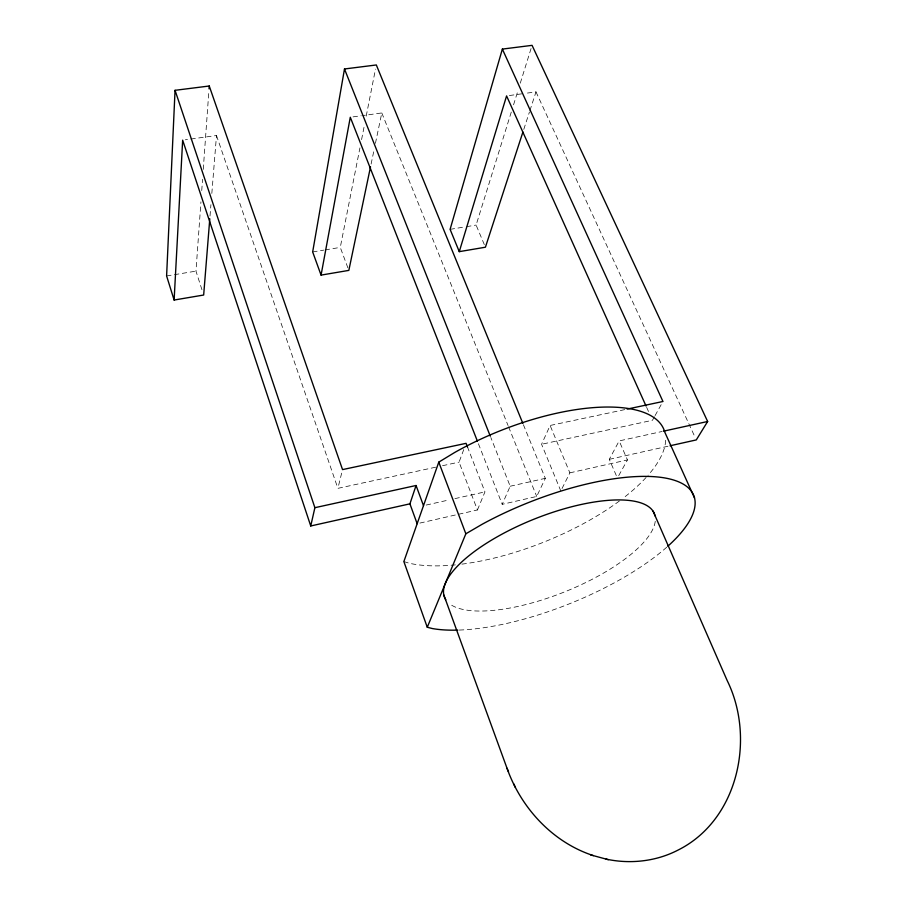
<?xml version="1.0" encoding="UTF-8"?>
<svg xmlns="http://www.w3.org/2000/svg" width="907" height="907" viewBox="0 0 907 907"><rect width="100%" height="100%" fill="white"/><g stroke="black" fill="none" stroke-linecap="round" stroke-linejoin="round"><path stroke-width="0.68" stroke-dasharray="4.54 3.4" d="M201.955 289.718L195.969 271.136L200.935 201.887M201.739 190.583L202.556 179.28M203.259 169.382L208.837 91.664M210.016 215.979L210.923 204.687M211.83 193.406L216.49 135.528L185.368 139.78M347.88 267.837L340.272 247.407L359.932 147.898M361.576 139.599L364.308 125.778M366.213 116.107L375.498 69.113M371.099 164.054L374.274 148.861M375.43 143.34L381.802 112.956L362.619 115.574M435.655 467.196L337.88 488.351L341.871 472.275M484.315 244.607L476.107 225.072L511.446 111.561M513.555 104.804L518.18 89.94M520.278 83.183L532.058 45.35M523.781 129.384L529.45 111.98M529.881 110.643L535.992 91.89L524.79 93.421M419.896 523.078L477.445 509.961L459.067 462.128L464.203 448.353M477.445 509.961L484.95 491.889L467.604 447.276M523.396 424.714L545.322 478.34L536.706 496.458L502.206 504.326L510.176 486.231L490.834 437.525M560.809 490.959L541.581 444.271L550.118 425.474L625.796 409.386M562.023 488.544L569.868 472.842L550.118 425.474M616.307 475.574L609.3 459.327L619.164 440.915L662.019 431.505M618.721 475.653L627.451 459.917L619.164 440.915M654.423 416.755L652.462 420.281L541.581 444.271M655.081 415.587L662.949 401.495M609.3 459.327L668.674 446.074M426.222 505.052L449.441 499.848M454.906 498.623L484.95 491.889M510.176 486.231L545.322 478.34M569.868 472.842L627.451 459.917M442.537 465.699L459.067 462.128M166.605 275.955L195.969 271.136M312.666 251.942L323.708 250.128M325.091 249.901L340.272 247.407M450.099 229.346L465.155 226.875M466.527 226.648L476.107 225.072M353.038 116.878L361.258 115.756M509.383 95.53L523.384 93.614M403.864 561.569L408.989 563.168A152.954 59.794 -21.8 0 0 455.382 564.868M535.992 91.89L695.102 437.344M646.646 407.356L648.97 412.526M381.802 112.956L508.056 425.53M508.589 426.846L536.706 496.458M478.431 443.761L502.206 504.326M216.49 135.528L337.88 488.351M655.239 521.321A112.956 39.432 -21.7 0 1 564.528 591.92A112.956 39.432 -21.7 0 1 449.498 603.733M665.659 440.269A152.954 59.794 -21.8 0 1 648.052 475.302M646.09 477.479A152.954 59.794 -21.8 0 1 624.651 497.013M619.402 501.004A152.954 59.794 -21.8 0 1 461.935 564.131M666.781 547.159A156.095 54.601 -21.7 0 1 459.089 630.07"/><path stroke-width="1.36" d="M467.604 447.276L466.073 443.342L342.54 469.599L209.245 86.006L175.051 90.315L166.605 275.955L174.121 300.036L203.667 295.024L209.789 218.802M174.121 300.036L182.658 140.154L310.738 525.969L409.919 503.839L416.064 485.494L314.888 507.693L310.738 525.969M209.041 88.841L209.245 86.006M522.863 423.399L376.326 64.964L344.49 68.977L312.666 251.942L321.067 275.104L348.832 270.388L370.521 166.809M321.067 275.104L350.295 117.252L477.399 441.131M670.058 445.768L696.293 439.918L707.641 421.494L532.058 45.35L502.365 49.091L450.099 229.346L459.271 251.647L485.415 247.214L522.908 132.059M459.271 251.647L506.582 95.915L646.067 406.064M694.501 497.909L664.831 432.254A152.954 59.794 -21.8 0 0 454.566 452.548L438.773 462.139L403.864 561.569L427.265 627.259L432.367 628.551A156.095 54.601 -21.7 0 0 457.797 630.116M427.265 627.259L465.847 533.792L482.116 524.291A156.095 54.601 -21.7 0 1 659.593 477.195A156.095 54.601 -21.7 0 1 667.847 546.218M663.402 431.199L707.641 421.494M627.168 409.091L662.949 401.495L502.365 49.091M606.091 859.11C630.025 864.292 655.976 861.491 677.812 850.199C737.992 820.336 755.69 738.502 727.233 680.669L653.063 511.129M443.829 594.969L507.013 768.24C521.094 808.103 552.771 842.41 593.371 855.618M590.593 854.882L608.314 859.7M513.85 783.999L515.278 787.333M507.013 768.24L508.51 771.721M344.49 68.977L490.313 436.21M438.773 462.139L465.847 533.792M416.064 485.494L423.49 505.664M409.919 503.839L417.152 523.702M175.051 90.315L314.888 507.693M445.791 599.742A112.956 39.432 -21.7 0 1 534.359 519.042A112.956 39.432 -21.7 0 1 655.058 515.913"/></g></svg>
